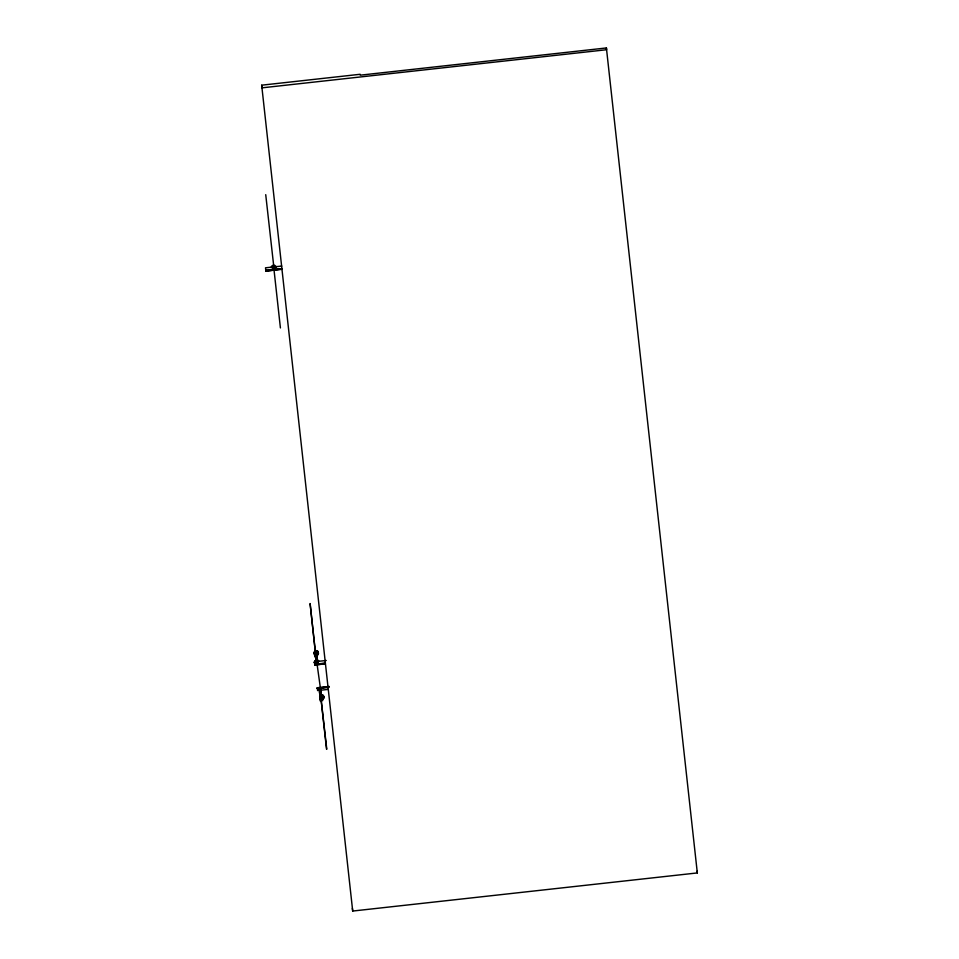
<?xml version="1.0" encoding="UTF-8"?>
<svg xmlns="http://www.w3.org/2000/svg" width="959" height="959" viewBox="0 0 959 959"><rect width="100%" height="100%" fill="white"/><g stroke="black" fill="none" stroke-linecap="round" stroke-linejoin="round"><path stroke-width="1.44" d="M316.278 654.494C315.175 652.204 318.004 653.678 316.062 653.774M315.043 654.422L316.062 655.105L316.458 653.978M320.426 698.164L322.32 697.553L321.337 697.673M321.625 697.696L321.733 698.727M320.246 689.377L319.635 688.982L320.33 689.449M320.714 689.077L320.042 690.228L319.227 688.766M314.324 662.405L315.355 660.511M317.165 658.018C314.3 658.342 319.155 658.917 315.775 658.33C319.215 658.509 314.396 657.191 316.746 657.898M315.931 659.696C318.856 659.097 314.42 659.145 317.117 658.569M317.345 659.684C315.079 661.398 318.544 659.217 315.931 659.54M317.069 661.638C315.787 660.955 315.883 662.681 317.441 660.355M316.206 661.35C319.191 663.364 315.151 659.588 316.806 659.696M317.645 662.417L316.218 662.118M315.595 664.036L316.314 663.053M316.662 663.22L317.297 663.137M320.69 689.365L319.491 689.605M315.595 654.877L315.99 653.978L315.475 655.009M321.457 698.751L321.241 697.876L320.774 698.643A1.774 1.738 -7 0 1 320.666 695.731A1.774 1.738 -7 0 1 323.447 696.522A1.774 1.738 -7 0 1 321.733 698.823M316.338 663.292L317.609 662.106M320.102 691.631C320.042 691.823 320.378 690.384 320.042 691.031M319.994 692.218C321.049 692.098 319.023 691.127 320.953 691.187M321.073 692.35L319.443 692.11L321.061 692.194L319.503 692.674L321.061 692.758L320.126 693.417M320.294 693.429L319.563 693.309L320.714 692.734M321.133 693.477L319.683 693.92L320.642 693.477M319.934 693.908L321.265 694.148L320.114 693.836M319.695 694.484L321.049 695.107M319.491 689.006L321.253 688.071L320.642 688.67M315.187 653.798L315.103 654.05A1.774 1.738 -7 0 1 315.031 651.76A1.774 1.738 -7 0 1 317.405 651.497A1.774 1.738 -7 0 1 317.873 653.81M317.009 658.258L316.206 658.33L316.938 658.545M317.201 659.336L315.847 658.929L317.069 658.869M317.825 660.319L316.926 659.552M317.273 660.679L316.182 660.14L317.201 660.104M317.321 661.123L316.194 660.739M317.141 662.489L316.338 662.106M318.628 688.49L319.191 689.821L318.784 688.13M318.76 688.586L319.047 689.521L318.7 688.25M321.049 688.106L321.217 689.413M321.037 689.461L320.738 687.771M314.54 661.398L315.931 660.248M315.787 663.256L316.074 664.455L315.979 663.149M316.11 664.107L316.146 663.412M318.04 663.988L317.837 663.172M318.184 662.837L318.328 664.131L317.98 662.885M316.434 663.101L318.568 663.832L317.465 663.988L316.949 662.969L316.734 664.096L315.631 664.251L316.266 663.268M316.662 663.328L317.225 663.316M319.635 690.995L320.869 690.384L321.529 696.018M320.965 691.835L319.383 691.499M321.085 693.045L319.527 692.866L320.929 692.506M320.833 694.891C317.861 695.85 323.639 694.46 320.018 694.664M320.594 690.768L319.85 690.828M319.683 691.427L320.953 691.151L319.623 690.828M319.743 692.026L320.678 691.499M320.929 692.794L320.57 692.877M320.342 693.872L321.265 694.184M316.158 664.443L315.631 663.484M315.955 664.395L315.919 663.448L315.931 664.395M318.232 663.089L318.172 664.096L318.352 663.101M318.04 663.101L318.064 664.06L317.801 662.957M321.073 688.214L320.881 688.802M315.823 663.604L316.122 663.196M317.033 659.372L316.062 659.528M317.189 659.912L316.278 660.14L316.866 660.295M319.934 691.595L320.809 691.199M320.845 691.607L320.318 692.086M320.809 687.819L320.953 688.55L320.917 687.927M318.112 663.244L318.064 664.036M315.343 653.75L316.242 653.762M320.893 697.589L320.821 698.476M320.786 692.338L319.803 692.626M318.184 663.424L318.292 664.036L318.028 663.328M320.929 688.586L320.078 688.586M320.606 691.799L319.503 692.122M316.914 658.318L315.799 658.485M317.117 660.14L316.338 660.116M316.206 661.962L317.441 661.662L316.674 661.35M317.201 661.998L315.99 661.746L317.465 661.578L317.573 662.441L316.134 662.993L317.633 662.261M319.707 690.852L320.342 690.66M320.57 694.484L320.174 693.86M318.136 663.904L318.268 663.436M315.331 651.988L310.105 603.523L315.379 652M321.253 700.729L326.779 749.171M326.539 749.171L321.193 700.753M319.838 693.249L321.121 692.794M321.121 694.196L320.246 694.616M320.929 698.512A1.978 1.954 -7 0 1 320.558 695.155L320.642 694.963M320.054 693.273L320.989 692.997M320.438 695.023L319.767 695.263L320.438 695.035M319.958 693.273L320.774 693.333M273.435 268.136L273.531 268.148M321.421 698.859L320.414 698.26M316.985 659.432L316.23 659.696M317.117 660.643L316.086 660.907M315.943 660.331L317.141 660.355M318.496 688.79L319.515 688.406M321.313 688.358L320.21 688.274M318.556 689.077L319.383 689.521M316.098 658.437L316.65 658.318M316.434 657.718L315.727 657.886L316.806 657.862M319.838 694.484L320.378 694.436M315.595 664.012L316.734 664.096M317.801 663.724L318.544 663.616L317.465 663.988M319.791 688.934L320.414 688.946M261.675 85.183L360.128 74.287L360.248 75.174L606.4 47.95L606.615 49.724L261.999 87.844L261.675 85.183L352.708 911.05L697.325 872.93L606.4 47.95M282.066 268.772L265.811 270.558L265.511 267.801L281.766 266.063M273.099 268.784L274.526 268.136L273.099 268.784L272.919 267.237M282.042 268.532L265.787 270.33L265.883 271.097L282.126 269.299M282.09 269.011L265.883 271.097M314.84 652.588L316.302 652.336L314.84 652.588L315.247 656.34L316.734 656.172L316.302 652.336M315.235 656.256L316.734 656.172M317.273 656.627L314.816 656.891L314.276 652.048L316.758 651.868L317.261 656.531M325.065 663.364L314.732 664.503L314.432 661.746L326.252 660.487M325.041 663.125L314.708 664.263L314.792 665.043L325.137 663.892M325.101 663.604L314.792 665.043M327.942 689.425L317.597 690.564L317.297 687.747L329.105 686.44M317.333 688.094L329.141 686.788M317.357 688.286L329.177 686.98M327.726 687.423L317.393 688.574L317.297 687.747M319.647 695.898L322.116 695.623L322.668 700.645L320.21 700.909L319.659 695.982M320.198 696.342C323.015 694.088 317.357 701.245 322.116 700.19L321.673 696.174M316.949 660.715L316.254 660.739L316.938 660.907M316.47 661.902L317.081 661.926M316.458 660.691L317.297 660.931M316.71 661.938L317.345 662.178M273.735 266.111L265.727 194.677M316.566 660.188L317.213 660.188M316.89 662.549L317.717 663.304M320.45 693.297L320.989 693.393M317.213 662.142L316.89 661.878M317.813 660.236L318.808 660.919M315.319 654.997L315.187 654.865A1.978 1.954 -7 0 1 315.103 651.796A1.978 1.954 -7 0 1 318.1 652.252A1.978 1.954 -7 0 1 317.117 655.081M314.444 662.813L315.187 663.616L314.312 662.321M315.955 656.591L316.314 659.121M320.354 687.699L316.973 663.496M697.109 871.156L697.325 872.93M274.382 266.962L274.574 268.616M352.385 908.389L352.708 911.05M316.997 654.11L317.021 654.29A1.235 1.223 -7 0 1 315.919 655.632A1.235 1.223 -7 0 1 314.564 654.565L314.54 654.386M322.38 698.044L322.404 698.224A1.235 1.223 -7 0 0 321.037 697.145A1.235 1.223 -7 0 0 319.934 698.488L319.922 698.32M273.974 269.515L280.412 327.93M274.598 269.899A2.481 2.433 -7 0 1 273.327 270.042M271.241 267.909A2.481 2.433 -7 0 1 273.447 265.211A2.481 2.433 -7 0 1 276.168 267.369M320.57 698.955A1.978 1.954 -7 0 1 320.786 695.766L320.797 695.766A1.978 1.954 -7 0 1 323.758 697.049A1.978 1.954 -7 0 1 321.505 699.363M323.543 697.505A1.978 1.954 -7 0 1 322.895 698.296M320.558 695.155A1.978 1.954 -7 0 1 323.698 696.51M320.941 698.691A1.978 1.954 -7 0 1 320.318 695.563A1.978 1.954 -7 0 1 323.519 696.03A1.978 1.954 -7 0 1 321.96 698.835M315.103 654.29A1.774 1.738 -7 0 1 315.055 651.94A1.774 1.738 -7 0 1 317.429 651.676A1.774 1.738 -7 0 1 317.897 653.99M317.225 654.613A1.774 1.738 -7 0 1 316.806 654.781M314.72 653.714A1.978 1.954 -7 0 1 316.098 650.622A1.978 1.954 -7 0 1 318.124 653.331M314.744 653.894A1.978 1.954 -7 0 1 316.122 650.789A1.978 1.954 -7 0 1 318.148 653.511M273.363 267.165L273.998 267.105L273.363 267.165M321.037 699.399A1.978 1.954 -7 0 0 323.806 697.397A1.978 1.954 -7 0 0 320.666 696.042A1.978 1.954 -7 0 0 321.037 699.399M315.631 655.225A1.978 1.954 -7 0 0 318.4 653.223A1.978 1.954 -7 0 0 315.259 651.868A1.978 1.954 -7 0 0 315.631 655.225M320.654 699.387A1.235 1.223 -7 0 0 322.392 698.128A1.235 1.223 -7 0 0 320.426 697.289A1.235 1.223 -7 0 0 320.654 699.387M315.283 655.453A1.235 1.223 -7 0 0 317.009 654.206A1.235 1.223 -7 0 0 315.043 653.355A1.235 1.223 -7 0 0 315.283 655.453"/></g></svg>
